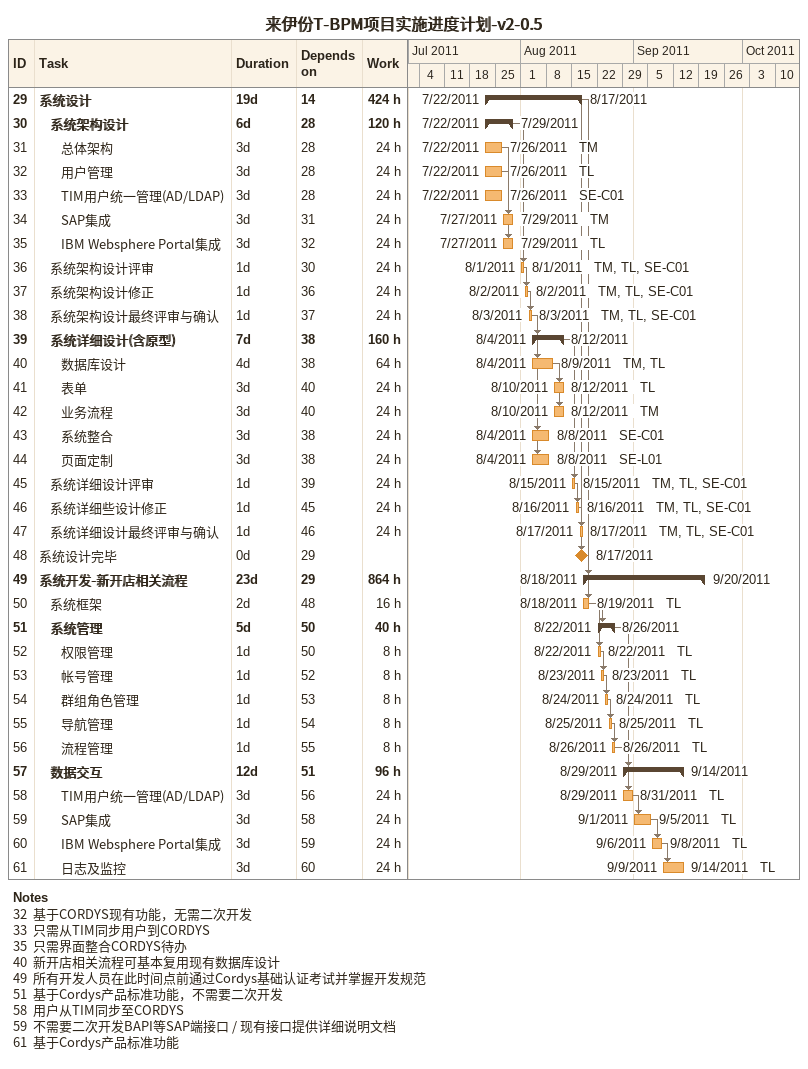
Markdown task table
来伊份T-BPM项目实施进度计划-v2-0.5

| ID | Level | Task | Duration | Start | Finish | Predecessors | Resources | Work (h) |
|---|---|---|---|---|---|---|---|---|
| 29 | 1 | **系统设计** | 19d | 2011-07-22 | 2011-08-17 | 14 |  | 424 |
| 30 | 2 | **系统架构设计** | 6d | 2011-07-22 | 2011-07-29 | 28 |  | 120 |
| 31 | 3 | 总体架构 | 3d | 2011-07-22 | 2011-07-26 | 28 | TM | 24 |
| 32 | 3 | 用户管理 | 3d | 2011-07-22 | 2011-07-26 | 28 | TL | 24 |
| 33 | 3 | TIM用户统一管理(AD/LDAP) | 3d | 2011-07-22 | 2011-07-26 | 28 | SE-C01 | 24 |
| 34 | 3 | SAP集成 | 3d | 2011-07-27 | 2011-07-29 | 31 | TM | 24 |
| 35 | 3 | IBM Websphere Portal集成 | 3d | 2011-07-27 | 2011-07-29 | 32 | TL | 24 |
| 36 | 2 | 系统架构设计评审 | 1d | 2011-08-01 | 2011-08-01 | 30 | TM, TL, SE-C01 | 24 |
| 37 | 2 | 系统架构设计修正 | 1d | 2011-08-02 | 2011-08-02 | 36 | TM, TL, SE-C01 | 24 |
| 38 | 2 | 系统架构设计最终评审与确认 | 1d | 2011-08-03 | 2011-08-03 | 37 | TM, TL, SE-C01 | 24 |
| 39 | 2 | **系统详细设计(含原型)** | 7d | 2011-08-04 | 2011-08-12 | 38 |  | 160 |
| 40 | 3 | 数据库设计 | 4d | 2011-08-04 | 2011-08-09 | 38 | TM, TL | 64 |
| 41 | 3 | 表单 | 3d | 2011-08-10 | 2011-08-12 | 40 | TL | 24 |
| 42 | 3 | 业务流程 | 3d | 2011-08-10 | 2011-08-12 | 40 | TM | 24 |
| 43 | 3 | 系统整合 | 3d | 2011-08-04 | 2011-08-08 | 38 | SE-C01 | 24 |
| 44 | 3 | 页面定制 | 3d | 2011-08-04 | 2011-08-08 | 38 | SE-L01 | 24 |
| 45 | 2 | 系统详细设计评审 | 1d | 2011-08-15 | 2011-08-15 | 39 | TM, TL, SE-C01 | 24 |
| 46 | 2 | 系统详细些设计修正 | 1d | 2011-08-16 | 2011-08-16 | 45 | TM, TL, SE-C01 | 24 |
| 47 | 2 | 系统详细设计最终评审与确认 | 1d | 2011-08-17 | 2011-08-17 | 46 | TM, TL, SE-C01 | 24 |
| 48 | 1 | 系统设计完毕 | 0d | 2011-08-17 | 2011-08-17 | 29 |  |  |
| 49 | 1 | **系统开发-新开店相关流程** | 23d | 2011-08-18 | 2011-09-20 | 29 |  | 864 |
| 50 | 2 | 系统框架 | 2d | 2011-08-18 | 2011-08-19 | 48 | TL | 16 |
| 51 | 2 | **系统管理** | 5d | 2011-08-22 | 2011-08-26 | 50 |  | 40 |
| 52 | 3 | 权限管理 | 1d | 2011-08-22 | 2011-08-22 | 50 | TL | 8 |
| 53 | 3 | 帐号管理 | 1d | 2011-08-23 | 2011-08-23 | 52 | TL | 8 |
| 54 | 3 | 群组角色管理 | 1d | 2011-08-24 | 2011-08-24 | 53 | TL | 8 |
| 55 | 3 | 导航管理 | 1d | 2011-08-25 | 2011-08-25 | 54 | TL | 8 |
| 56 | 3 | 流程管理 | 1d | 2011-08-26 | 2011-08-26 | 55 | TL | 8 |
| 57 | 2 | **数据交互** | 12d | 2011-08-29 | 2011-09-14 | 51 |  | 96 |
| 58 | 3 | TIM用户统一管理(AD/LDAP) | 3d | 2011-08-29 | 2011-08-31 | 56 | TL | 24 |
| 59 | 3 | SAP集成 | 3d | 2011-09-01 | 2011-09-05 | 58 | TL | 24 |
| 60 | 3 | IBM Websphere Portal集成 | 3d | 2011-09-06 | 2011-09-08 | 59 | TL | 24 |
| 61 | 3 | 日志及监控 | 3d | 2011-09-09 | 2011-09-14 | 60 | TL | 24 |

Notes
- 32: 基于CORDYS现有功能，无需二次开发
- 33: 只需从TIM同步用户到CORDYS
- 35: 只需界面整合CORDYS待办
- 40: 新开店相关流程可基本复用现有数据库设计
- 49: 所有开发人员在此时间点前通过Cordys基础认证考试并掌握开发规范
- 51: 基于Cordys产品标准功能，不需要二次开发
- 58: 用户从TIM同步至CORDYS
- 59: 不需要二次开发BAPI等SAP端接口 / 现有接口提供详细说明文档
- 61: 基于Cordys产品标准功能
